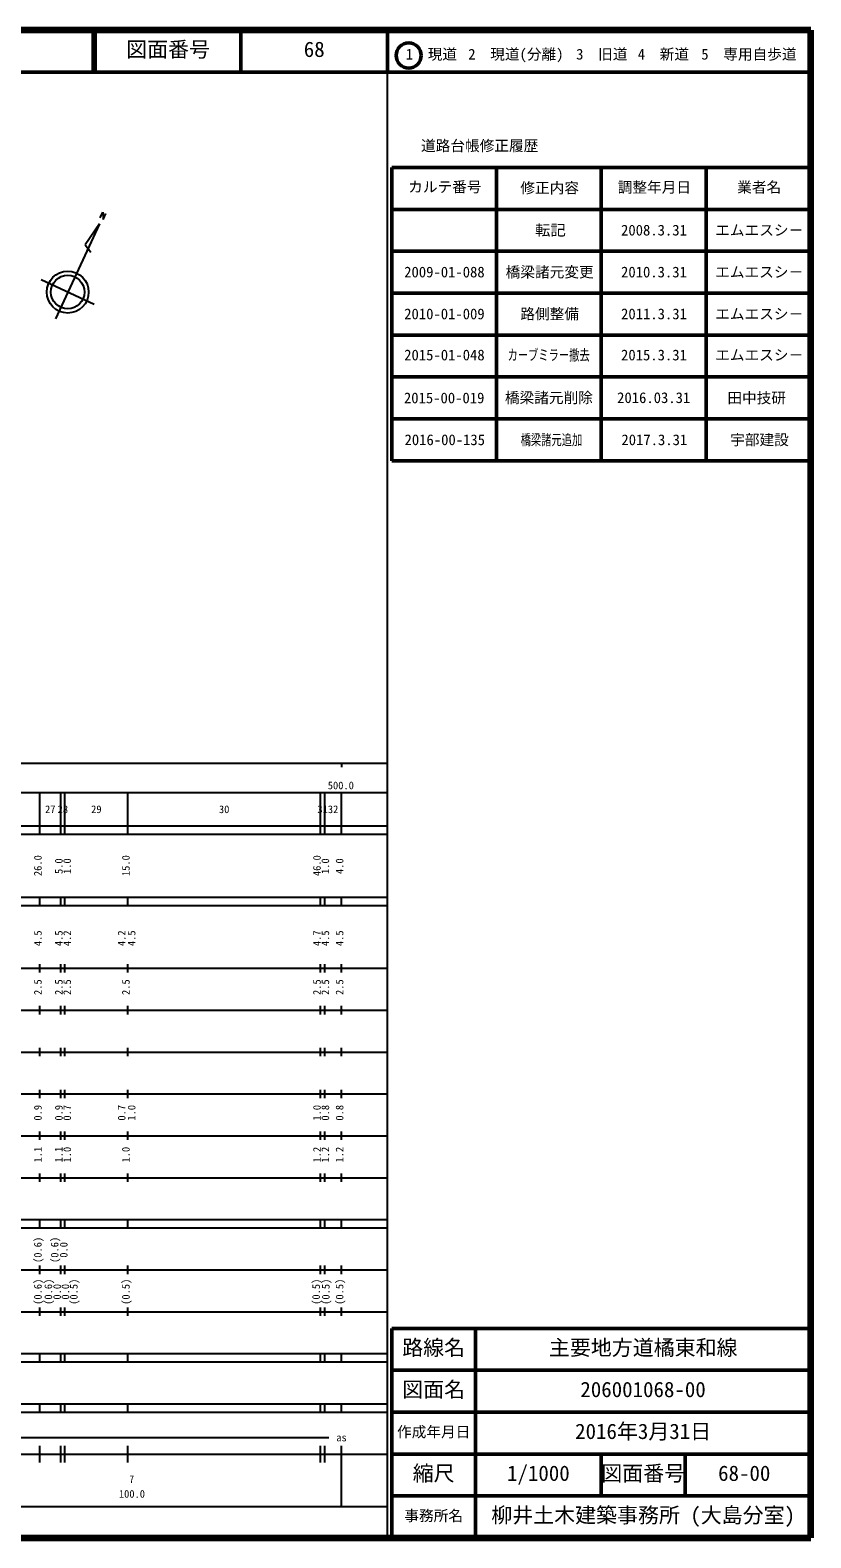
# Model space of a CAD drawing. Units: millimetres, scale not verified. Extents: x 40000 to 680000, y 20000 to 380000.
# Drawn here: x 493705 to 680000, y 20000 to 380000 of the extents above; entities that cross this region are included whole.
import ezdxf
from ezdxf.enums import TextEntityAlignment as Align

# ---------------------------------------------------------------- set-up
doc = ezdxf.new("R2010")
doc.units = ezdxf.units.MM
doc.header["$LTSCALE"] = 1000
for name, color, linetype, lineweight in [('M-BGD', 7, 'Continuous', 25), ('M-TTL', 2, 'Continuous', 140), ('M-TTL-BAND', 7, 'Continuous', 25), ('M-TTL-FRAM', 2, 'Continuous', 50), ('M-TTL-LINE', 7, 'Continuous', 50), ('M-TTL-TXT', 7, 'Continuous', 13)]:
    doc.layers.add(name, color=color, linetype=linetype, lineweight=lineweight)
doc.styles.add('ＭＳ ゴシック', font='')
doc.styles.get('ＭＳ ゴシック').set_extended_font_data('MS Gothic')

msp = doc.modelspace()

# ---------------------------------------------------------------- linework, layer by layer
at = {"layer": 'M-BGD'}
for p, q in [((510386, 335154), (511035, 336554)), ((511035, 336554), (511110, 334813)), ((511110, 334813), (511755, 336222)), ((510234, 333789), (499719, 311108)), ((510234, 333789), (506803, 328767)), ((506803, 328767), (508197, 327018)), ((509014, 314515), (496313, 320403))]:
    msp.add_line(p, q, dxfattribs=at)
for radius in [5000, 4000]:
    msp.add_circle((502664, 317459), radius, dxfattribs=at)
at = {"layer": 'M-TTL'}
for p, q in [((680000, 380000), (40000, 380000)), ((680000, 20000), (680000, 380000)), ((40000, 20000), (680000, 20000))]:
    msp.add_line(p, q, dxfattribs=at)
at = {"layer": 'M-TTL-BAND'}
for p, q in [((579000, 20000), (579000, 370000)), ((40000, 205000), (579000, 205000)), ((568000, 205000), (568000, 204000)), ((68000, 198000), (579000, 198000)), ((496000, 188000), (496000, 198000)), ((501000, 188000), (501000, 198000)), ((502000, 188000), (502000, 198000)), ((517000, 188000), (517000, 198000)), ((563000, 188000), (563000, 198000)), ((564000, 188000), (564000, 198000)), ((568000, 188000), (568000, 198000)), ((40000, 190000), (579000, 190000)), ((40000, 188000), (579000, 188000)), ((40000, 173000), (579000, 173000)), ((496000, 171000), (496000, 173000)), ((501000, 171000), (501000, 173000)), ((502000, 171000), (502000, 173000)), ((517000, 171000), (517000, 173000)), ((563000, 171000), (563000, 173000)), ((564000, 171000), (564000, 173000)), ((568000, 171000), (568000, 173000)), ((40000, 171000), (579000, 171000)), ((40000, 156000), (579000, 156000)), ((496000, 155000), (496000, 157000)), ((501000, 155000), (501000, 157000)), ((502000, 155000), (502000, 157000)), ((517000, 155000), (517000, 157000)), ((563000, 155000), (563000, 157000)), ((564000, 155000), (564000, 157000)), ((568000, 155000), (568000, 157000)), ((46000, 146000), (579000, 146000)), ((496000, 145000), (496000, 147000)), ((501000, 145000), (501000, 147000)), ((502000, 145000), (502000, 147000)), ((517000, 145000), (517000, 147000)), ((563000, 145000), (563000, 147000)), ((564000, 145000), (564000, 147000)), ((568000, 145000), (568000, 147000)), ((496000, 135000), (496000, 137000)), ((501000, 135000), (501000, 137000)), ((502000, 135000), (502000, 137000)), ((517000, 135000), (517000, 137000)), ((563000, 135000), (563000, 137000)), ((564000, 135000), (564000, 137000)), ((568000, 135000), (568000, 137000)), ((52000, 136000), (579000, 136000)), ((46000, 126000), (579000, 126000)), ((496000, 125000), (496000, 127000)), ((501000, 125000), (501000, 127000)), ((502000, 125000), (502000, 127000)), ((517000, 125000), (517000, 127000)), ((563000, 125000), (563000, 127000)), ((564000, 125000), (564000, 127000)), ((568000, 125000), (568000, 127000)), ((52000, 116000), (579000, 116000)), ((496000, 115000), (496000, 117000)), ((501000, 115000), (501000, 117000)), ((502000, 115000), (502000, 117000)), ((517000, 115000), (517000, 117000)), ((563000, 115000), (563000, 117000)), ((564000, 115000), (564000, 117000)), ((568000, 115000), (568000, 117000)), ((46000, 106000), (579000, 106000)), ((496000, 105000), (496000, 107000)), ((501000, 105000), (501000, 107000)), ((502000, 105000), (502000, 107000)), ((517000, 105000), (517000, 107000)), ((563000, 105000), (563000, 107000)), ((564000, 105000), (564000, 107000)), ((568000, 105000), (568000, 107000)), ((40000, 96000), (579000, 96000)), ((40000, 94000), (579000, 94000)), ((496000, 94000), (496000, 96000)), ((501000, 94000), (501000, 96000)), ((502000, 94000), (502000, 96000)), ((517000, 94000), (517000, 96000)), ((563000, 94000), (563000, 96000)), ((564000, 94000), (564000, 96000)), ((568000, 94000), (568000, 96000)), ((49000, 84000), (579000, 84000)), ((496000, 83000), (496000, 85000)), ((501000, 83000), (501000, 85000)), ((502000, 83000), (502000, 85000)), ((517000, 83000), (517000, 85000)), ((563000, 83000), (563000, 85000)), ((564000, 83000), (564000, 85000)), ((568000, 83000), (568000, 85000)), ((40000, 74000), (579000, 74000)), ((496000, 73000), (496000, 75000)), ((501000, 73000), (501000, 75000)), ((502000, 73000), (502000, 75000)), ((517000, 73000), (517000, 75000)), ((563000, 73000), (563000, 75000)), ((564000, 73000), (564000, 75000)), ((568000, 73000), (568000, 75000)), ((40000, 64000), (579000, 64000)), ((40000, 62000), (579000, 62000)), ((496000, 62000), (496000, 64000)), ((501000, 62000), (501000, 64000)), ((502000, 62000), (502000, 64000)), ((517000, 62000), (517000, 64000)), ((563000, 62000), (563000, 64000)), ((564000, 62000), (564000, 64000)), ((568000, 62000), (568000, 64000)), ((40000, 52000), (579000, 52000)), ((496000, 50000), (496000, 52000)), ((501000, 50000), (501000, 52000)), ((502000, 50000), (502000, 52000)), ((517000, 50000), (517000, 52000)), ((563000, 50000), (563000, 52000)), ((564000, 50000), (564000, 52000)), ((568000, 50000), (568000, 52000)), ((40000, 50000), (579000, 50000)), ((71000, 44000), (565000, 44000)), ((40000, 40000), (579000, 40000)), ((496000, 38000), (496000, 42000)), ((501000, 38000), (501000, 42000)), ((502000, 38000), (502000, 42000)), ((517000, 38000), (517000, 42000)), ((563000, 38000), (563000, 42000)), ((564000, 38000), (564000, 42000)), ((568000, 27500), (568000, 42000)), ((68000, 27500), (579000, 27500))]:
    msp.add_line(p, q, dxfattribs=at)
at = {"layer": 'M-TTL-FRAM'}
for p, q in [((580000, 347197), (580000, 277197)), ((580000, 347197), (680000, 347197)), ((580000, 277197), (680000, 277197)), ((680000, 70000), (580000, 70000)), ((580000, 70000), (580000, 20000))]:
    msp.add_line(p, q, dxfattribs=at)
at = {"layer": 'M-TTL-LINE'}
for p, q in [((508746, 380000), (508746, 370000)), ((509246, 380000), (509246, 370000)), ((543996, 380000), (543996, 370000)), ((579000, 380000), (579000, 370000)), ((40000, 370000), (680000, 370000)), ((605000, 347197), (605000, 277197)), ((630000, 347197), (630000, 277197)), ((655000, 347197), (655000, 277197)), ((580000, 337197), (680000, 337197)), ((580000, 327197), (680000, 327197)), ((580000, 317197), (680000, 317197)), ((580000, 307197), (680000, 307197)), ((580000, 297197), (680000, 297197)), ((580000, 287197), (680000, 287197)), ((600000, 70000), (600000, 20000)), ((680000, 60000), (580000, 60000)), ((680000, 50000), (580000, 50000)), ((680000, 40000), (580000, 40000)), ((630000, 40000), (630000, 30000)), ((650000, 40000), (650000, 30000)), ((680000, 30000), (580000, 30000))]:
    msp.add_line(p, q, dxfattribs=at)
msp.add_circle((584031, 373958), 3000, dxfattribs=at)

# ---------------------------------------------------------------- texts
at = {"layer": 'M-TTL-BAND', "style": 'ＭＳ ゴシック'}
for s, p in [('500.0', (564719, 198195)), ('27', (497250, 192500)), ('28', (500250, 192500)), ('29', (508250, 192500)), ('30', (538750, 192500)), ('31', (562250, 192500)), ('32', (564750, 192500)), ('as', (566750, 42500)), ('100.0', (514875, 29033))]:
    msp.add_text(s, height=1833, dxfattribs=at).set_placement(p, align=Align.BOTTOM_LEFT)
for s, p in [('26.0', (497000, 178013)), ('5.0', (502000, 178511)), ('1.0', (504000, 178511)), ('15.0', (518000, 178013)), ('46.0', (563600, 178013)), ('1.0', (565600, 178511)), ('4.0', (569000, 178511)), ('4.5', (497000, 161299)), ('4.5', (502000, 161299)), ('4.2', (504000, 161299)), ('4.2', (517000, 161299)), ('4.5', (519370, 161299)), ('4.7', (563600, 161299)), ('4.5', (565600, 161299)), ('4.5', (569000, 161299)), ('2.5', (497000, 149625)), ('2.5', (502000, 149625)), ('2.5', (504000, 149625)), ('2.5', (518000, 149625)), ('2.5', (563600, 149625)), ('2.5', (565600, 149625)), ('2.5', (569000, 149625)), ('0.9', (497000, 119625)), ('0.9', (502000, 119625)), ('0.7', (504000, 119625)), ('0.7', (517000, 119625)), ('1.0', (519370, 119625)), ('1.0', (563600, 119625)), ('0.8', (565600, 119625)), ('0.8', (569000, 119625)), ('1.1', (497000, 109625)), ('1.1', (502000, 109625)), ('1.0', (504000, 109625)), ('1.0', (518000, 109625)), ('1.2', (563600, 109625)), ('1.2', (565600, 109625)), ('1.2', (569000, 109625)), ('(0.6)', (497000, 85639)), ('(0.6)', (501000, 85639)), ('0.0', (503170, 86889)), ('(0.6)', (497000, 75639)), ('(0.6)', (499500, 75639)), ('0.0', (501600, 76889)), ('0.0', (503570, 76889)), ('(0.5)', (505570, 75639)), ('(0.5)', (518000, 75639)), ('(0.5)', (563400, 75639)), ('(0.5)', (565700, 75639)), ('(0.5)', (569000, 75639))]:
    msp.add_text(s, height=1833, rotation=90, dxfattribs=at).set_placement(p, align=Align.BOTTOM_LEFT)
at = {"layer": 'M-TTL-BAND', "style": 'ＭＳ ゴシック', "width": 0.9}
msp.add_text('7', height=1833, dxfattribs=at).set_placement((517375, 32523), align=Align.BOTTOM_LEFT)
at = {"layer": 'M-TTL-TXT', "style": 'ＭＳ ゴシック'}
for s, height, p in [('図面番号', 3666, (516621, 372500)), ('68', 3666, (558996, 372500)), ('1\u3000現道', 2566, (583323, 372208)), ('2\u3000現道(分離)', 2566, (598244, 372208)), ('3\u3000旧道', 2566, (623996, 372208)), ('4\u3000新道', 2566, (638699, 372208)), ('5\u3000専用自歩道', 2566, (653853, 372208)), ('道路台帳修正履歴', 2566, (586968, 350363)), ('カルテ番号', 2566, (583925, 340527)), ('修正内容', 2566, (610675, 340273)), ('調整年月日', 2566, (633925, 340447)), ('業者名', 2566, (662425, 340447)), ('2008.3.31', 2566, (634712, 330197)), ('エムエスシ－', 2566, (657175, 330197)), ('2009-01-088', 2566, (582962, 320197)), ('橋梁諸元変更', 2566, (607175, 320197)), ('2010.3.31', 2566, (634712, 320197)), ('エムエスシ－', 2566, (657175, 320197)), ('2010-01-009', 2566, (582962, 310197)), ('路側整備', 2566, (610675, 310197)), ('2011.3.31', 2566, (634712, 310197)), ('エムエスシ－', 2566, (657175, 310197)), ('2015-01-048', 2566, (582962, 300386)), ('2015.3.31', 2566, (634712, 300386)), ('エムエスシ－', 2566, (657175, 300386)), ('2016-00-135', 2566, (583046, 280138)), ('2017.3.31', 2566, (634796, 280138)), ('路線名', 3666, (582500, 62500)), ('主要地方道橘東和線', 3666, (617500, 62500)), ('図面名', 3666, (582500, 52500)), ('206001068-00', 3666, (625000, 52500)), ('作成年月日', 2566, (581250, 43250)), ('2016年3月31日', 3666, (623750, 42500)), ('縮尺', 3666, (585000, 32500)), ('1/1000', 3666, (607500, 32500)), ('図面番号', 3666, (630000, 32500)), ('68-00', 3666, (657875, 32500)), ('事務所名', 2566, (583000, 23250)), ('柳井土木建築事務所 (大島分室)', 3666, (603750, 22500))]:
    msp.add_text(s, height=height, dxfattribs=at).set_placement(p, align=Align.BOTTOM_LEFT)
for s, width, p in [('転記', 1.05, (614175, 330197)), ('カーブミラー撤去', 0.7, (607625, 300386)), ('橋梁諸元追加', 0.7, (610749, 280138))]:
    msp.add_text(s, height=2566, dxfattribs=dict(at, width=width)).set_placement(p, align=Align.BOTTOM_LEFT)
for s, p in [('2015-00-019', (592500, 292189)), ('橋梁諸元削除', (617500, 292245)), ('2016.03.31', (642500, 292245)), ('田中技研', (667077, 292189))]:
    msp.add_text(s, height=2566, dxfattribs=at).set_placement(p, align=Align.MIDDLE_CENTER)
msp.add_text('宇部建設', height=2566, dxfattribs=at).set_placement((667758, 280138), align=Align.BOTTOM_CENTER)

doc.saveas('drawing.dxf')
